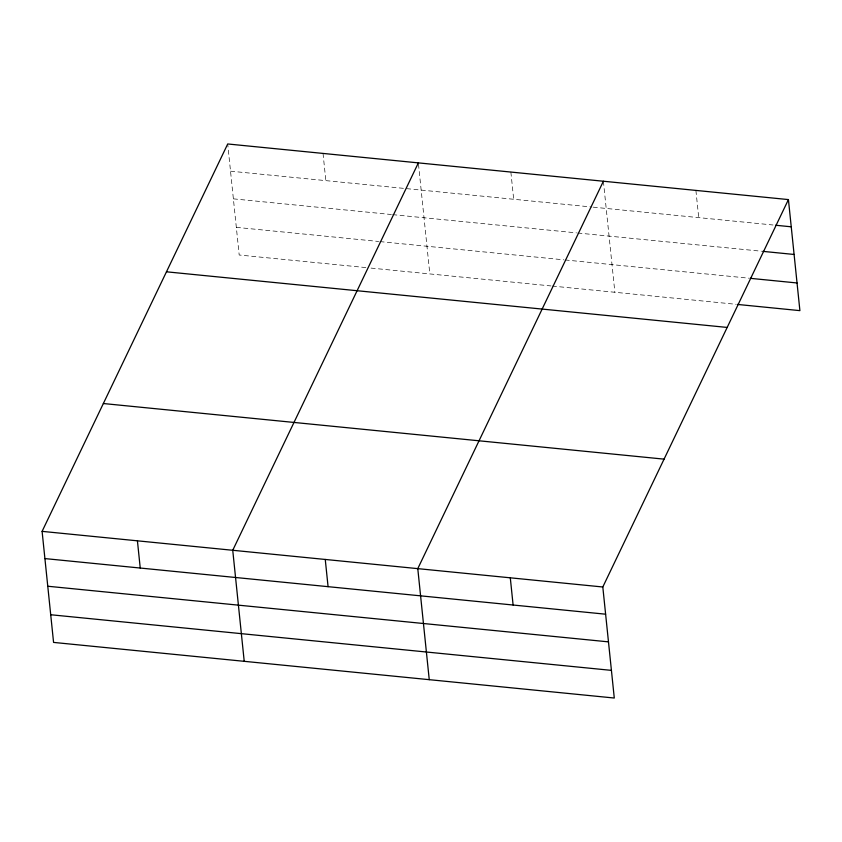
<?xml version="1.0" encoding="UTF-8"?>
<svg xmlns="http://www.w3.org/2000/svg" width="842" height="842" viewBox="0 0 842 842"><rect width="100%" height="100%" fill="white"/><g stroke="black" fill="none" stroke-linecap="round" stroke-linejoin="round"><path stroke-width="0.63" stroke-dasharray="4.21 3.16" d="M230.529 171.179L591.873 207.027M593.168 207.153L772.998 224.993M233.381 198.849L391.383 214.521M392.688 214.647L576.486 232.876M577.791 233.013L761.515 251.232M236.328 227.351L378.658 241.465M379.963 241.601L563.793 259.831M565.098 259.957L748.833 278.186M365.849 267.577L239.191 255.01L227.845 145.266M371.069 268.093L551.015 285.943M552.32 286.07L736.045 304.299M695.902 190.408L698.723 217.625M603.388 181.24L614.87 292.279M510.873 172.063L513.683 199.27M418.485 164.179L429.83 273.924M323.033 153.423L325.843 180.641"/><path stroke-width="1.26" d="M788.428 199.586L602.809 586.99L614.281 698.029L53.572 642.414L42.1 531.365L227.719 143.971L788.428 199.586L799.9 310.635L737.35 304.425M418.358 162.885L232.739 550.279L244.222 661.317M603.388 181.24L417.779 568.634L429.252 679.673M775.598 225.246L791.238 226.803M762.82 251.358L794.101 254.463M750.127 278.313L797.037 282.965M166.463 271.808L727.172 327.433M103.356 403.528L664.064 459.143M42.1 531.365L602.809 586.99M44.91 558.583L605.619 614.197M47.773 586.242L608.482 641.867M50.72 614.744L611.429 670.369M510.294 577.812L513.104 605.019M325.254 559.456L328.075 586.663M137.425 540.827L140.235 568.034"/></g></svg>
